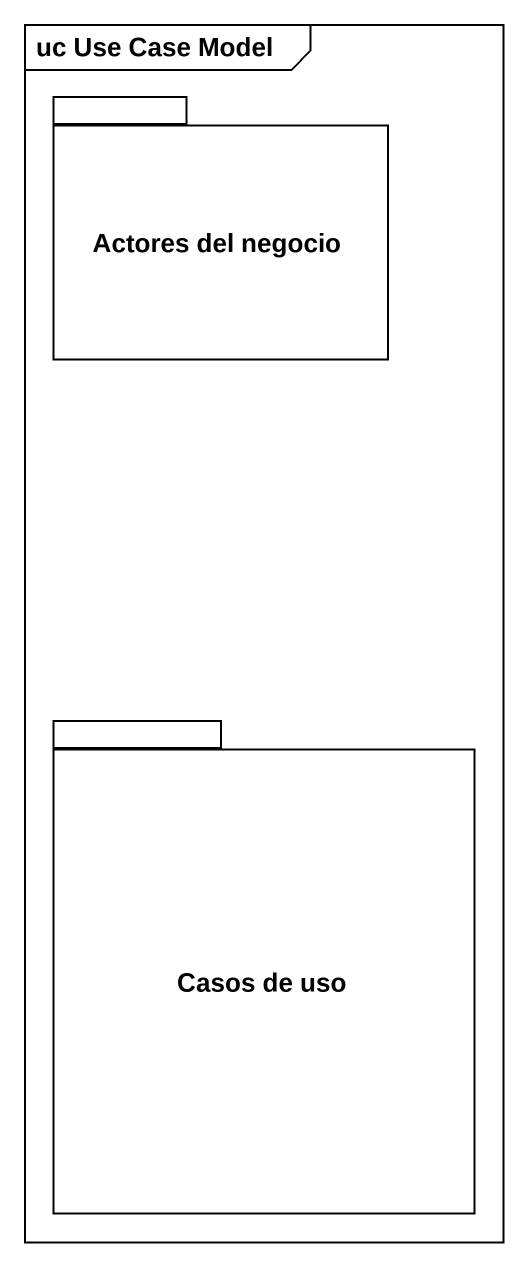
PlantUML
@startuml
mainframe uc Use Case Model
package "Actores del negocio" as Actores_del_negocio {
}
package "Casos de uso" as Casos_de_uso {
}
@enduml
